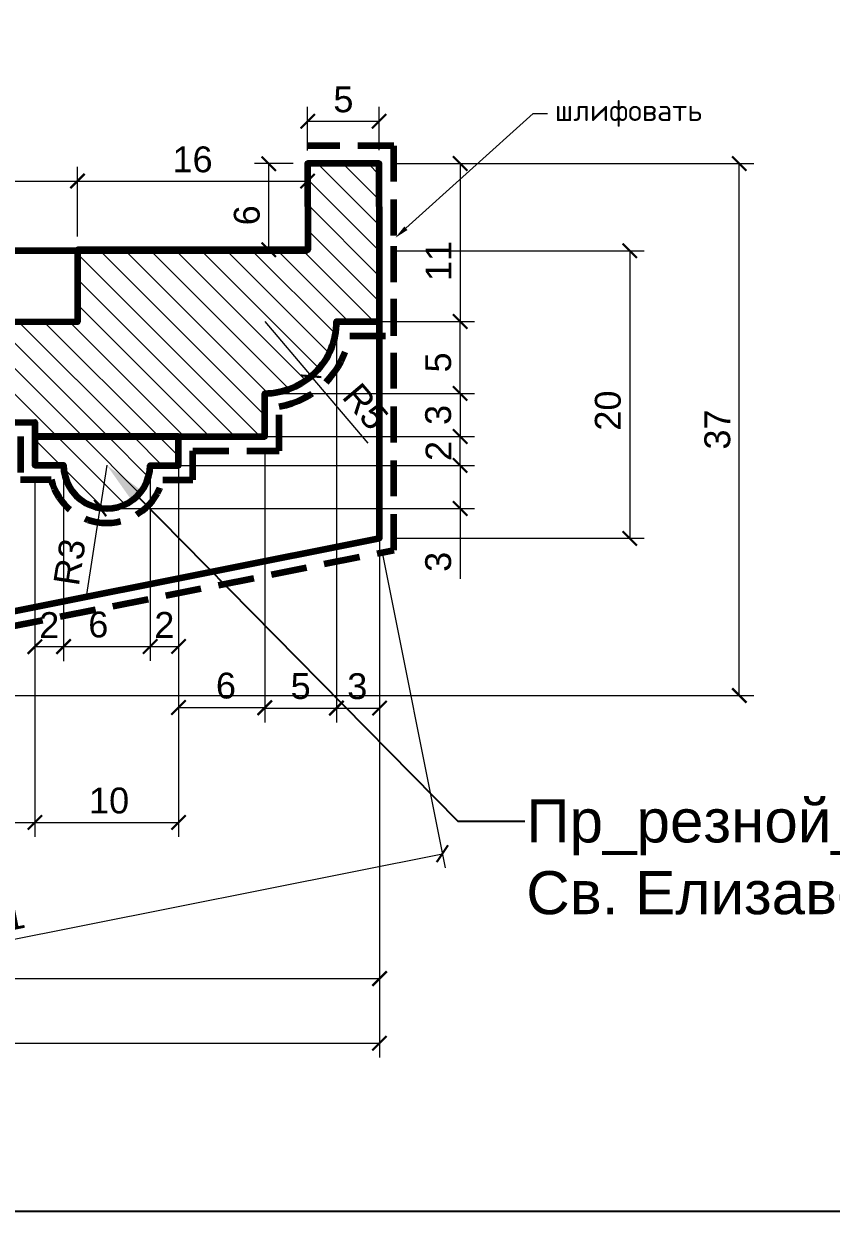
# Model space of a CAD drawing. Header units: millimetres. Extents: x 308 to 848, y -8105 to -7745.
# Drawn here: x 602.4 to 658.6, y -8105.1 to -8022.3 of the extents above; entities that cross this region are included whole.
import ezdxf
from ezdxf import colors
from ezdxf.entities.mleader import LeaderData, LeaderLine
from ezdxf.math import Vec2, Vec3

# ---------------------------------------------------------------- set-up
doc = ezdxf.new("R2010")
doc.units = ezdxf.units.MM
doc.linetypes.add('HIDDEN', pattern=[0.375, 0.25, -0.125])
doc.layers.add('Outside panel', color=7, linetype='Continuous', lineweight=18, true_color=0x7f5e57)
for name, color, linetype, lineweight in [('линия 15', 7, 'Continuous', 15), ('линия 50', 1, 'Continuous', 100), ('служебный слой РАЗМЕРЫ', 7, 'Continuous', 9)]:
    doc.layers.add(name, color=color, linetype=linetype, lineweight=lineweight)
doc.layers.add('размеры в модели', color=7, linetype='Continuous')
doc.styles.get("Standard").update_dxf_attribs({"font": 'arial.ttf'})
doc.styles.add('ЕСКД профили текст', font='isocpeur.ttf')
doc.dimstyles.new('M_1', dxfattribs={"dimtxt": 1.8, "dimasz": 1, "dimexe": 1, "dimexo": 1, "dimgap": 0.6, "dimtad": 1, "dimdec": 0, "dimdsep": 46, "dimtxsty": 'Standard', "dimblk": 'ARCHTICK', "dimcen": -5, "dimclrd": 7, "dimclre": 7, "dimclrt": 7, "dimadec": 0, "dimazin": 0, "dimtfac": 1, "dimtdec": 0, "dimtmove": 0, "dimatfit": 3, "dimfxl": 1, "dimtolj": 1, "dimtzin": 0, "dimlwd": 5, "dimlwe": 5, "dimarcsym": 0})
pattern_1 = [(135, (-304625.2295, 89512.2185), (-0.8838834765, -0.8838834765), [])]

# ---------------------------------------------------------------- blocks, each defined once
blk = doc.blocks.new('_ArchTick')
at = {"color": 0, "linetype": 'ByBlock', "const_width": 0.15}
blk.add_lwpolyline([(-0.5, -0.5), (0.5, 0.5)], dxfattribs=at)
blk = doc.blocks.new('*D53')
at = {"layer": 'Defpoints', "color": 0, "ltscale": 1000, "transparency": 16777216}
for p in [(627.166, -8032.087), (652.229, -8032.087), (552.798, -8069.132)]:
    blk.add_point(p, dxfattribs=at)
at = {"layer": 'линия 15', "color": 7, "lineweight": 5, "ltscale": 1000, "transparency": 16777216}
for p, q in [((628.166, -8032.087), (653.229, -8032.087)), ((652.229, -8069.132), (652.229, -8032.087)), ((553.798, -8069.132), (653.229, -8069.132))]:
    blk.add_line(p, q, dxfattribs=at)
for p, rotation in [((652.229, -8032.087), 90), ((652.229, -8069.132), 270)]:
    blk.add_blockref('_ArchTick', p, dxfattribs=dict(at, rotation=rotation))
at = {"layer": 'линия 15', "color": 7, "ltscale": 1000, "transparency": 16777216, "insert": (650.71, -8050.609), "char_height": 1.8, "attachment_point": 5, "rotation": 90}
blk.add_mtext('\\A1;37', dxfattribs=at)
blk = doc.blocks.new('*D47')
at = {"layer": 'Defpoints', "color": 0, "ltscale": 1000, "transparency": 16777216}
for p in [(619.468, -8032.091), (622.178, -8032.091), (622.182, -8038.091)]:
    blk.add_point(p, dxfattribs=at)
at = {"layer": 'размеры в модели', "color": 7, "lineweight": 5, "ltscale": 1000, "transparency": 16777216}
for p, q in [((621.178, -8032.091), (618.468, -8032.091)), ((619.468, -8038.091), (619.468, -8032.091)), ((621.182, -8038.091), (618.468, -8038.091))]:
    blk.add_line(p, q, dxfattribs=at)
for p, rotation in [((619.468, -8032.091), 90), ((619.468, -8038.091), 270)]:
    blk.add_blockref('_ArchTick', p, dxfattribs=dict(at, rotation=rotation))
at = {"layer": 'размеры в модели', "color": 7, "ltscale": 1000, "transparency": 16777216, "insert": (617.949, -8035.69), "char_height": 1.8, "attachment_point": 5, "rotation": 90}
blk.add_mtext('\\A1;6', dxfattribs=at)
blk = doc.blocks.new('*D41')
at = {"layer": 'Defpoints', "color": 0, "ltscale": 1000, "transparency": 16777216}
for p in [(613.19, -8051.098), (632.792, -8051.098), (613.191, -8053.107)]:
    blk.add_point(p, dxfattribs=at)
at = {"layer": 'размеры в модели', "color": 7, "lineweight": 5, "ltscale": 1000, "transparency": 16777216}
for p, q in [((614.19, -8051.098), (633.792, -8051.098)), ((632.792, -8053.107), (632.792, -8051.098)), ((614.191, -8053.107), (633.792, -8053.107))]:
    blk.add_line(p, q, dxfattribs=at)
for p, rotation in [((632.792, -8051.098), 90), ((632.792, -8053.107), 270)]:
    blk.add_blockref('_ArchTick', p, dxfattribs=dict(at, rotation=rotation))
at = {"layer": 'размеры в модели', "color": 7, "ltscale": 1000, "transparency": 16777216, "insert": (631.288, -8052.102), "char_height": 1.8, "attachment_point": 5, "rotation": 90}
blk.add_mtext('\\A1;2', dxfattribs=at)
blk = doc.blocks.new('*D40')
at = {"layer": 'Defpoints', "color": 0, "ltscale": 1000, "transparency": 16777216}
for p in [(619.186, -8043.093), (622.425, -8046.902)]:
    blk.add_point(p, dxfattribs=at)
at = {"layer": 'размеры в модели', "color": 7, "lineweight": 5, "ltscale": 1000, "transparency": 16777216}
for p in [(619.186, -8043.093), (626.387, -8051.562)]:
    blk.add_line(p, (622.425, -8046.902), dxfattribs=at)
at = {"layer": 'размеры в модели', "color": 7, "lineweight": 5, "ltscale": 1000, "transparency": 16777216, "rotation": 130.3702420222455}
blk.add_blockref('_ArchTick', (622.425, -8046.902), dxfattribs=at)
at = {"layer": 'размеры в модели', "color": 7, "ltscale": 1000, "transparency": 16777216, "insert": (626.208, -8049.012), "char_height": 1.8, "attachment_point": 5, "rotation": 310.37024}
blk.add_mtext('\\A1;R5', dxfattribs=at)
blk = doc.blocks.new('*D39')
at = {"layer": 'Defpoints', "color": 0, "ltscale": 1000, "transparency": 16777216}
for p in [(608.2, -8053.1), (607.736, -8056.078)]:
    blk.add_point(p, dxfattribs=at)
at = {"layer": 'размеры в модели', "color": 7, "lineweight": 5, "ltscale": 1000, "transparency": 16777216}
for p in [(608.2, -8053.1), (606.795, -8062.107)]:
    blk.add_line(p, (607.736, -8056.078), dxfattribs=at)
at = {"layer": 'размеры в модели', "color": 7, "lineweight": 5, "ltscale": 1000, "transparency": 16777216, "rotation": 81.1323785939248}
blk.add_blockref('_ArchTick', (607.736, -8056.078), dxfattribs=at)
at = {"layer": 'размеры в модели', "color": 7, "ltscale": 1000, "transparency": 16777216, "insert": (605.61, -8059.846), "char_height": 1.8, "attachment_point": 5, "rotation": 81.13238}
blk.add_mtext('\\A1;R3', dxfattribs=at)
blk = doc.blocks.new('*D33')
at = {"layer": 'Defpoints', "color": 0, "ltscale": 1000, "transparency": 16777216}
for p in [(624.186, -8043.089), (632.792, -8043.089), (619.19, -8048.093)]:
    blk.add_point(p, dxfattribs=at)
at = {"layer": 'размеры в модели', "color": 7, "lineweight": 5, "ltscale": 1000, "transparency": 16777216}
for p, q in [((625.186, -8043.089), (633.792, -8043.089)), ((632.792, -8048.093), (632.792, -8043.089)), ((620.19, -8048.093), (633.792, -8048.093))]:
    blk.add_line(p, q, dxfattribs=at)
for p, rotation in [((632.792, -8043.089), 90), ((632.792, -8048.093), 270)]:
    blk.add_blockref('_ArchTick', p, dxfattribs=dict(at, rotation=rotation))
at = {"layer": 'размеры в модели', "color": 7, "ltscale": 1000, "transparency": 16777216, "insert": (631.276, -8045.937), "char_height": 1.8, "attachment_point": 5, "rotation": 90}
blk.add_mtext('\\A1;5', dxfattribs=at)
blk = doc.blocks.new('*D32')
at = {"layer": 'Defpoints', "color": 0, "ltscale": 1000, "transparency": 16777216}
for p in [(619.19, -8048.093), (619.193, -8051.093), (632.792, -8051.093)]:
    blk.add_point(p, dxfattribs=at)
at = {"layer": 'размеры в модели', "color": 7, "lineweight": 5, "ltscale": 1000, "transparency": 16777216}
for p, q in [((620.19, -8048.093), (633.792, -8048.093)), ((632.792, -8048.093), (632.792, -8051.093)), ((620.193, -8051.093), (633.792, -8051.093))]:
    blk.add_line(p, q, dxfattribs=at)
for p, rotation in [((632.792, -8048.093), 90), ((632.792, -8051.093), 270)]:
    blk.add_blockref('_ArchTick', p, dxfattribs=dict(at, rotation=rotation))
at = {"layer": 'размеры в модели', "color": 7, "ltscale": 1000, "transparency": 16777216, "insert": (631.272, -8049.593), "char_height": 1.8, "attachment_point": 5, "rotation": 90}
blk.add_mtext('\\A1;3', dxfattribs=at)
blk = doc.blocks.new('*D30')
at = {"layer": 'Defpoints', "color": 0, "ltscale": 1000, "transparency": 16777216}
for p in [(611.214, -8053.104), (632.792, -8053.104), (608.196, -8056.114)]:
    blk.add_point(p, dxfattribs=at)
at = {"layer": 'размеры в модели', "color": 7, "lineweight": 5, "ltscale": 1000, "transparency": 16777216}
for p, q in [((612.214, -8053.104), (633.792, -8053.104)), ((632.792, -8053.104), (632.792, -8056.114)), ((609.196, -8056.114), (633.792, -8056.114)), ((632.792, -8056.114), (632.792, -8061.015))]:
    blk.add_line(p, q, dxfattribs=at)
for p, rotation in [((632.792, -8053.104), 90), ((632.792, -8056.114), 270)]:
    blk.add_blockref('_ArchTick', p, dxfattribs=dict(at, rotation=rotation))
at = {"layer": 'размеры в модели', "color": 7, "ltscale": 1000, "transparency": 16777216, "insert": (631.272, -8059.826), "char_height": 1.8, "attachment_point": 5, "rotation": 90}
blk.add_mtext('\\A1;3', dxfattribs=at)
blk = doc.blocks.new('*D29')
at = {"layer": 'Defpoints', "color": 0, "ltscale": 1000, "transparency": 16777216}
for p in [(611.214, -8053.104), (613.19, -8053.104), (613.19, -8065.723)]:
    blk.add_point(p, dxfattribs=at)
at = {"layer": 'размеры в модели', "color": 7, "lineweight": 5, "ltscale": 1000, "transparency": 16777216}
for p, q in [((611.214, -8054.104), (611.214, -8066.723)), ((613.19, -8054.104), (613.19, -8066.723)), ((611.214, -8065.723), (613.19, -8065.723))]:
    blk.add_line(p, q, dxfattribs=at)
at = {"layer": 'размеры в модели', "color": 7, "lineweight": 5, "ltscale": 1000, "transparency": 16777216, "rotation": 180}
blk.add_blockref('_ArchTick', (611.214, -8065.723), dxfattribs=at)
at = {"layer": 'размеры в модели', "color": 7, "lineweight": 5, "ltscale": 1000, "transparency": 16777216}
blk.add_blockref('_ArchTick', (613.19, -8065.723), dxfattribs=at)
at = {"layer": 'размеры в модели', "color": 7, "ltscale": 1000, "transparency": 16777216, "insert": (612.202, -8064.219), "char_height": 1.8, "attachment_point": 5}
blk.add_mtext('\\A1;2', dxfattribs=at)
blk = doc.blocks.new('*D28')
at = {"layer": 'Defpoints', "color": 0, "ltscale": 1000, "transparency": 16777216}
for p in [(605.187, -8053.096), (611.214, -8053.104), (611.214, -8065.721)]:
    blk.add_point(p, dxfattribs=at)
at = {"layer": 'размеры в модели', "color": 7, "lineweight": 5, "ltscale": 1000, "transparency": 16777216}
for p, q in [((605.187, -8054.096), (605.187, -8066.721)), ((611.214, -8054.104), (611.214, -8066.721)), ((605.187, -8065.721), (611.214, -8065.721))]:
    blk.add_line(p, q, dxfattribs=at)
at = {"layer": 'размеры в модели', "color": 7, "lineweight": 5, "ltscale": 1000, "transparency": 16777216, "rotation": 180}
blk.add_blockref('_ArchTick', (605.187, -8065.721), dxfattribs=at)
at = {"layer": 'размеры в модели', "color": 7, "lineweight": 5, "ltscale": 1000, "transparency": 16777216}
blk.add_blockref('_ArchTick', (611.214, -8065.721), dxfattribs=at)
at = {"layer": 'размеры в модели', "color": 7, "ltscale": 1000, "transparency": 16777216, "insert": (607.605, -8064.202), "char_height": 1.8, "attachment_point": 5}
blk.add_mtext('\\A1;6', dxfattribs=at)
blk = doc.blocks.new('*D27')
at = {"layer": 'Defpoints', "color": 0, "ltscale": 1000, "transparency": 16777216}
for p in [(603.187, -8053.119), (605.187, -8053.155), (605.187, -8065.732)]:
    blk.add_point(p, dxfattribs=at)
at = {"layer": 'размеры в модели', "color": 7, "lineweight": 5, "ltscale": 1000, "transparency": 16777216}
for p, q in [((603.187, -8054.119), (603.187, -8066.732)), ((605.187, -8054.155), (605.187, -8066.732)), ((603.187, -8065.732), (605.187, -8065.732))]:
    blk.add_line(p, q, dxfattribs=at)
at = {"layer": 'размеры в модели', "color": 7, "lineweight": 5, "ltscale": 1000, "transparency": 16777216, "rotation": 180}
blk.add_blockref('_ArchTick', (603.187, -8065.732), dxfattribs=at)
at = {"layer": 'размеры в модели', "color": 7, "lineweight": 5, "ltscale": 1000, "transparency": 16777216}
blk.add_blockref('_ArchTick', (605.187, -8065.732), dxfattribs=at)
at = {"layer": 'размеры в модели', "color": 7, "ltscale": 1000, "transparency": 16777216, "insert": (604.187, -8064.229), "char_height": 1.8, "attachment_point": 5}
blk.add_mtext('\\A1;2', dxfattribs=at)
blk = doc.blocks.new('*D26')
at = {"layer": 'Defpoints', "color": 0, "ltscale": 1000, "transparency": 16777216}
for p in [(624.186, -8043.089), (627.186, -8043.087), (627.186, -8070.017)]:
    blk.add_point(p, dxfattribs=at)
at = {"layer": 'размеры в модели', "color": 7, "lineweight": 5, "ltscale": 1000, "transparency": 16777216}
for p, q in [((624.186, -8044.089), (624.186, -8071.017)), ((627.186, -8044.087), (627.186, -8071.017)), ((624.186, -8070.017), (627.186, -8070.017))]:
    blk.add_line(p, q, dxfattribs=at)
at = {"layer": 'размеры в модели', "color": 7, "lineweight": 5, "ltscale": 1000, "transparency": 16777216, "rotation": 180}
blk.add_blockref('_ArchTick', (624.186, -8070.017), dxfattribs=at)
at = {"layer": 'размеры в модели', "color": 7, "lineweight": 5, "ltscale": 1000, "transparency": 16777216}
blk.add_blockref('_ArchTick', (627.186, -8070.017), dxfattribs=at)
at = {"layer": 'размеры в модели', "color": 7, "ltscale": 1000, "transparency": 16777216, "insert": (625.633, -8068.497), "char_height": 1.8, "attachment_point": 5}
blk.add_mtext('\\A1;3', dxfattribs=at)
blk = doc.blocks.new('*D25')
at = {"layer": 'Defpoints', "color": 0, "ltscale": 1000, "transparency": 16777216}
for p in [(624.186, -8043.089), (619.193, -8051.093), (624.186, -8070.005)]:
    blk.add_point(p, dxfattribs=at)
at = {"layer": 'размеры в модели', "color": 7, "lineweight": 5, "ltscale": 1000, "transparency": 16777216}
for p, q in [((624.186, -8044.089), (624.186, -8071.005)), ((619.193, -8052.093), (619.193, -8071.005)), ((619.193, -8070.005), (624.186, -8070.005))]:
    blk.add_line(p, q, dxfattribs=at)
at = {"layer": 'размеры в модели', "color": 7, "lineweight": 5, "ltscale": 1000, "transparency": 16777216, "rotation": 180}
blk.add_blockref('_ArchTick', (619.193, -8070.005), dxfattribs=at)
at = {"layer": 'размеры в модели', "color": 7, "lineweight": 5, "ltscale": 1000, "transparency": 16777216}
blk.add_blockref('_ArchTick', (624.186, -8070.005), dxfattribs=at)
at = {"layer": 'размеры в модели', "color": 7, "ltscale": 1000, "transparency": 16777216, "insert": (621.69, -8068.49), "char_height": 1.8, "attachment_point": 5}
blk.add_mtext('\\A1;5', dxfattribs=at)
blk = doc.blocks.new('*D24')
at = {"layer": 'Defpoints', "color": 0, "ltscale": 1000, "transparency": 16777216}
for p in [(613.19, -8051.098), (619.193, -8051.093), (619.193, -8069.974)]:
    blk.add_point(p, dxfattribs=at)
at = {"layer": 'размеры в модели', "color": 7, "lineweight": 5, "ltscale": 1000, "transparency": 16777216}
for p, q in [((613.19, -8052.098), (613.19, -8070.974)), ((619.193, -8052.093), (619.193, -8070.974)), ((613.19, -8069.974), (619.193, -8069.974))]:
    blk.add_line(p, q, dxfattribs=at)
at = {"layer": 'размеры в модели', "color": 7, "lineweight": 5, "ltscale": 1000, "transparency": 16777216, "rotation": 180}
blk.add_blockref('_ArchTick', (613.19, -8069.974), dxfattribs=at)
at = {"layer": 'размеры в модели', "color": 7, "lineweight": 5, "ltscale": 1000, "transparency": 16777216}
blk.add_blockref('_ArchTick', (619.193, -8069.974), dxfattribs=at)
at = {"layer": 'размеры в модели', "color": 7, "ltscale": 1000, "transparency": 16777216, "insert": (616.489, -8068.455), "char_height": 1.8, "attachment_point": 5}
blk.add_mtext('\\A1;6', dxfattribs=at)
blk = doc.blocks.new('*D23')
at = {"layer": 'Defpoints', "color": 0, "ltscale": 1000, "transparency": 16777216}
for p in [(603.187, -8053.119), (613.191, -8053.107), (613.191, -8077.978)]:
    blk.add_point(p, dxfattribs=at)
at = {"layer": 'размеры в модели', "color": 7, "lineweight": 5, "ltscale": 1000, "transparency": 16777216}
for p, q in [((603.187, -8054.119), (603.187, -8078.978)), ((613.191, -8054.107), (613.191, -8078.978)), ((603.187, -8077.978), (613.191, -8077.978))]:
    blk.add_line(p, q, dxfattribs=at)
at = {"layer": 'размеры в модели', "color": 7, "lineweight": 5, "ltscale": 1000, "transparency": 16777216, "rotation": 180}
blk.add_blockref('_ArchTick', (603.187, -8077.978), dxfattribs=at)
at = {"layer": 'размеры в модели', "color": 7, "lineweight": 5, "ltscale": 1000, "transparency": 16777216}
blk.add_blockref('_ArchTick', (613.191, -8077.978), dxfattribs=at)
at = {"layer": 'размеры в модели', "color": 7, "ltscale": 1000, "transparency": 16777216, "insert": (608.353, -8076.459), "char_height": 1.8, "attachment_point": 5}
blk.add_mtext('\\A1;10', dxfattribs=at)
blk = doc.blocks.new('*D22')
at = {"layer": 'Defpoints', "color": 0, "ltscale": 1000, "transparency": 16777216}
for p in [(597.194, -8053.11), (603.187, -8053.119), (603.187, -8077.978)]:
    blk.add_point(p, dxfattribs=at)
at = {"layer": 'размеры в модели', "color": 7, "lineweight": 5, "ltscale": 1000, "transparency": 16777216}
for p, q in [((597.194, -8054.11), (597.194, -8078.978)), ((603.187, -8054.119), (603.187, -8078.978)), ((597.194, -8077.978), (603.187, -8077.978))]:
    blk.add_line(p, q, dxfattribs=at)
at = {"layer": 'размеры в модели', "color": 7, "lineweight": 5, "ltscale": 1000, "transparency": 16777216, "rotation": 180}
blk.add_blockref('_ArchTick', (597.194, -8077.978), dxfattribs=at)
at = {"layer": 'размеры в модели', "color": 7, "lineweight": 5, "ltscale": 1000, "transparency": 16777216}
blk.add_blockref('_ArchTick', (603.187, -8077.978), dxfattribs=at)
at = {"layer": 'размеры в модели', "color": 7, "ltscale": 1000, "transparency": 16777216, "insert": (600.641, -8076.459), "char_height": 1.8, "attachment_point": 5}
blk.add_mtext('\\A1;6', dxfattribs=at)
blk = doc.blocks.new('*D15')
at = {"layer": 'Defpoints', "color": 0, "ltscale": 1000, "transparency": 16777216}
for p in [(627.186, -8043.164), (527.172, -8065.166), (627.186, -8088.85)]:
    blk.add_point(p, dxfattribs=at)
at = {"layer": 'размеры в модели', "color": 7, "lineweight": 5, "ltscale": 1000, "transparency": 16777216}
for p, q in [((627.186, -8044.164), (627.186, -8089.85)), ((527.172, -8066.166), (527.172, -8089.85)), ((527.172, -8088.85), (627.186, -8088.85))]:
    blk.add_line(p, q, dxfattribs=at)
at = {"layer": 'размеры в модели', "color": 7, "lineweight": 5, "ltscale": 1000, "transparency": 16777216, "rotation": 180}
blk.add_blockref('_ArchTick', (527.172, -8088.85), dxfattribs=at)
at = {"layer": 'размеры в модели', "color": 7, "lineweight": 5, "ltscale": 1000, "transparency": 16777216}
blk.add_blockref('_ArchTick', (627.186, -8088.85), dxfattribs=at)
at = {"layer": 'размеры в модели', "color": 7, "ltscale": 1000, "transparency": 16777216, "insert": (570.901, -8087.331), "char_height": 1.8, "attachment_point": 5}
blk.add_mtext('\\A1;100', dxfattribs=at)
blk = doc.blocks.new('*D11')
at = {"layer": 'Defpoints', "color": 0, "ltscale": 1000, "transparency": 16777216}
for p in [(627.166, -8032.087), (627.186, -8043.087), (632.792, -8043.087)]:
    blk.add_point(p, dxfattribs=at)
at = {"layer": 'размеры в модели', "color": 7, "lineweight": 5, "ltscale": 1000, "transparency": 16777216}
for p, q in [((628.166, -8032.087), (633.792, -8032.087)), ((632.792, -8032.087), (632.792, -8043.087)), ((628.186, -8043.087), (633.792, -8043.087))]:
    blk.add_line(p, q, dxfattribs=at)
for p, rotation in [((632.792, -8032.087), 90), ((632.792, -8043.087), 270)]:
    blk.add_blockref('_ArchTick', p, dxfattribs=dict(at, rotation=rotation))
at = {"layer": 'размеры в модели', "color": 7, "ltscale": 1000, "transparency": 16777216, "insert": (631.288, -8038.872), "char_height": 1.8, "attachment_point": 5, "rotation": 90}
blk.add_mtext('\\A1;11', dxfattribs=at)
blk = doc.blocks.new('*D10')
at = {"layer": 'Defpoints', "color": 0, "ltscale": 1000, "transparency": 16777216}
for p in [(627.155, -8029.14), (622.178, -8032.168), (627.155, -8032.164)]:
    blk.add_point(p, dxfattribs=at)
at = {"layer": 'размеры в модели', "color": 7, "lineweight": 5, "ltscale": 1000, "transparency": 16777216}
for p, q in [((622.178, -8031.168), (622.178, -8028.14)), ((627.155, -8031.164), (627.155, -8028.14)), ((622.178, -8029.14), (627.155, -8029.14))]:
    blk.add_line(p, q, dxfattribs=at)
at = {"layer": 'размеры в модели', "color": 7, "lineweight": 5, "ltscale": 1000, "transparency": 16777216, "rotation": 180}
blk.add_blockref('_ArchTick', (622.178, -8029.14), dxfattribs=at)
at = {"layer": 'размеры в модели', "color": 7, "lineweight": 5, "ltscale": 1000, "transparency": 16777216}
blk.add_blockref('_ArchTick', (627.155, -8029.14), dxfattribs=at)
at = {"layer": 'размеры в модели', "color": 7, "ltscale": 1000, "transparency": 16777216, "insert": (624.666, -8027.625), "char_height": 1.8, "attachment_point": 5}
blk.add_mtext('\\A1;5', dxfattribs=at)
blk = doc.blocks.new('*D9')
at = {"layer": 'Defpoints', "color": 0, "ltscale": 1000, "transparency": 16777216}
for p in [(627.171, -8058.187), (567.171, -8070.164), (631.555, -8080.151)]:
    blk.add_point(p, dxfattribs=at)
at = {"layer": 'размеры в модели', "color": 7, "lineweight": 5, "ltscale": 1000, "transparency": 16777216}
for p, q in [((627.367, -8059.167), (631.751, -8081.131)), ((567.367, -8071.145), (571.751, -8093.109)), ((571.555, -8092.128), (631.555, -8080.151))]:
    blk.add_line(p, q, dxfattribs=at)
for p, rotation in [((631.555, -8080.151), 11.28891759252202), ((571.555, -8092.128), 191.288917592522)]:
    blk.add_blockref('_ArchTick', p, dxfattribs=dict(at, rotation=rotation))
at = {"layer": 'размеры в модели', "color": 7, "ltscale": 1000, "transparency": 16777216, "insert": (601.065, -8084.688), "char_height": 1.8, "attachment_point": 5, "rotation": 11.28892}
blk.add_mtext('\\A1;61', dxfattribs=at)
blk = doc.blocks.new('*D8')
at = {"layer": 'Defpoints', "color": 0, "ltscale": 1000, "transparency": 16777216}
for p in [(627.171, -8058.187), (567.171, -8075.164), (627.171, -8093.352)]:
    blk.add_point(p, dxfattribs=at)
at = {"layer": 'размеры в модели', "color": 7, "lineweight": 5, "ltscale": 1000, "transparency": 16777216}
for p, q in [((627.171, -8059.187), (627.171, -8094.352)), ((567.171, -8076.164), (567.171, -8094.352)), ((567.171, -8093.352), (627.171, -8093.352))]:
    blk.add_line(p, q, dxfattribs=at)
at = {"layer": 'размеры в модели', "color": 7, "lineweight": 5, "ltscale": 1000, "transparency": 16777216, "rotation": 180}
blk.add_blockref('_ArchTick', (567.171, -8093.352), dxfattribs=at)
at = {"layer": 'размеры в модели', "color": 7, "lineweight": 5, "ltscale": 1000, "transparency": 16777216}
blk.add_blockref('_ArchTick', (627.171, -8093.352), dxfattribs=at)
at = {"layer": 'размеры в модели', "color": 7, "ltscale": 1000, "transparency": 16777216, "insert": (597.764, -8091.833), "char_height": 1.8, "attachment_point": 5}
blk.add_mtext('\\A1;60', dxfattribs=at)
blk = doc.blocks.new('*D7')
at = {"layer": 'Defpoints', "color": 0, "ltscale": 1000, "transparency": 16777216}
for p in [(627.182, -8038.164), (627.171, -8058.187), (644.603, -8058.187)]:
    blk.add_point(p, dxfattribs=at)
at = {"layer": 'размеры в модели', "color": 7, "lineweight": 5, "ltscale": 1000, "transparency": 16777216}
for p, q in [((628.182, -8038.164), (645.603, -8038.164)), ((644.603, -8038.164), (644.603, -8058.187)), ((628.171, -8058.187), (645.603, -8058.187))]:
    blk.add_line(p, q, dxfattribs=at)
for p, rotation in [((644.603, -8038.164), 90), ((644.603, -8058.187), 270)]:
    blk.add_blockref('_ArchTick', p, dxfattribs=dict(at, rotation=rotation))
at = {"layer": 'размеры в модели', "color": 7, "ltscale": 1000, "transparency": 16777216, "insert": (643.084, -8049.29), "char_height": 1.8, "attachment_point": 5, "rotation": 90}
blk.add_mtext('\\A1;20', dxfattribs=at)

msp = doc.modelspace()

# ---------------------------------------------------------------- hatches: boundary and pattern name
at = {"layer": 'Outside panel', "ltscale": 1000}
h = msp.add_hatch(dxfattribs=at)
h.set_pattern_fill('ANSI31', color=256, scale=10, angle=90)
h.set_pattern_definition(pattern_1)
edge = h.paths.add_edge_path()
edge.add_line((530.151, -8038.164), (530.155, -8043.164))
edge.add_line((530.155, -8043.164), (527.155, -8043.166))
edge.add_line((527.155, -8043.166), (527.172, -8065.166))
edge.add_line((527.172, -8065.166), (542.172, -8065.154))
edge.add_line((542.172, -8065.154), (542.17, -8062.154))
edge.add_line((542.17, -8062.154), (546.258, -8062.151))
edge.add_arc((552.798, -8062.578), 6.554, 176.26178, 329.0777)
edge.add_arc((568.327, -8070.108), 10.746, 83.95163, 157.21188, ccw=False)
edge.add_line((569.459, -8059.422), (569.457, -8056.422))
edge.add_line((569.457, -8056.422), (572.457, -8056.42))
edge.add_arc((577.327, -8056.416), 4.87, 180.04568, 360.04568)
edge.add_line((582.197, -8056.412), (582.194, -8053.122))
edge.add_line((582.194, -8053.122), (597.194, -8053.11))
edge.add_line((597.194, -8053.11), (597.192, -8050.11))
edge.add_line((597.192, -8050.11), (603.192, -8050.106))
edge.add_line((603.192, -8050.106), (603.193, -8051.106))
edge.add_line((603.193, -8051.106), (619.193, -8051.093))
edge.add_line((619.193, -8051.093), (619.19, -8048.093))
edge.add_arc((619.186, -8043.093), 5, 270.04568, 360.04568)
edge.add_line((624.186, -8043.089), (627.186, -8043.087))
edge.add_line((627.186, -8043.087), (627.182, -8038.087))
edge.add_line((627.182, -8038.087), (627.171, -8038.087))
edge.add_line((627.171, -8038.087), (627.166, -8032.087))
edge.add_line((627.166, -8032.087), (622.178, -8032.091))
edge.add_line((622.178, -8032.091), (622.182, -8038.091))
edge.add_line((622.182, -8038.091), (606.151, -8038.103))
edge.add_line((606.151, -8038.103), (606.155, -8043.103))
edge.add_line((606.155, -8043.103), (543.155, -8043.154))
edge.add_line((543.155, -8043.154), (543.151, -8038.154))
edge.add_line((543.151, -8038.154), (530.151, -8038.164))
h = msp.add_hatch(dxfattribs=at)
h.set_pattern_fill('ANSI31', color=256, scale=10, angle=90)
h.set_pattern_definition(pattern_1)
edge = h.paths.add_edge_path()
edge.add_line((603.19, -8051.106), (603.187, -8053.093))
edge.add_line((603.187, -8053.093), (605.187, -8053.096))
edge.add_arc((608.2, -8053.1), 3.014, 179.91727, 359.91727)
edge.add_line((611.214, -8053.104), (613.191, -8053.107))
edge.add_line((613.191, -8053.107), (613.19, -8051.098))
edge.add_line((613.19, -8051.098), (603.19, -8051.106))

# ---------------------------------------------------------------- linework, layer by layer
at = {"color": 6, "ltscale": 1000}
msp.add_lwpolyline([(308.282, -8105.055), (848.282, -8105.055), (848.282, -7745.055), (308.282, -7745.055)], close=True, dxfattribs=at)
at = {"layer": 'линия 50', "color": 1, "linetype": 'HIDDEN', "ltscale": 10, "true_color": 0xff0909}
msp.add_line((628.166, -8030.84), (622.178, -8030.84), dxfattribs=at)
for points in [[(614.19, -8052.097), (620.194, -8052.092), (620.191, -8049.008, 0.319198), (625.103, -8044.088), (628.187, -8044.086), (628.182, -8037.086), (628.17, -8037.086), (628.166, -8030.84)], [(521.171, -8038.164), (521.171, -8070.265, -0.537735), (527.07, -8076.164), (568.171, -8076.164), (568.171, -8070.984), (628.171, -8059.007), (628.171, -8038.164)], [(602.19, -8051.106), (602.185, -8054.091), (604.312, -8054.094, 0.775296), (612.086, -8054.106), (614.192, -8054.109), (614.19, -8052.097)]]:
    msp.add_lwpolyline(points, format="xyb", dxfattribs=at)
at = {"layer": 'линия 50', "color": 7}
for points in [[(546.258, -8062.151, 0.787035), (558.42, -8065.946, -0.33101), (569.459, -8059.422), (569.457, -8056.422), (572.457, -8056.42, 1), (582.197, -8056.412), (582.194, -8053.122), (597.194, -8053.11), (597.192, -8050.11), (603.192, -8050.106), (603.193, -8051.106), (619.193, -8051.093), (619.19, -8048.093, 0.414214), (624.186, -8043.089), (627.186, -8043.087), (627.182, -8038.087), (627.171, -8038.087), (627.166, -8032.087), (622.178, -8032.091), (622.182, -8038.091), (606.151, -8038.103), (606.155, -8043.103), (543.155, -8043.154)], [(622.178, -8038.164), (522.171, -8038.164), (522.171, -8069.164, -0.414214), (528.171, -8075.164), (567.171, -8075.164), (567.171, -8070.164), (627.171, -8058.187), (627.171, -8038.164)]]:
    msp.add_lwpolyline(points, format="xyb", dxfattribs=at)
msp.add_lwpolyline([(603.19, -8051.106), (603.187, -8053.093), (605.187, -8053.096, 1), (611.214, -8053.104), (613.191, -8053.107), (613.19, -8051.098)], format="xyb", close=True, dxfattribs=at)

# ---------------------------------------------------------------- dimensions: what is measured, and where the dimension line sits
at = {"layer": 'линия 15', "color": 7, "ltscale": 1000}
for base, p1, p2 in [((606.151, -8033.305), (543.151, -8038.164), (606.151, -8038.164)), ((622.178, -8033.305), (606.151, -8038.164), (622.178, -8032.091))]:
    msp.add_linear_dim(base=base, p1=p1, p2=p2, dimstyle='M_1', dxfattribs=at).render()
dim = msp.add_linear_dim(base=(652.229, -8032.087), p1=(552.798, -8069.132), p2=(627.166, -8032.087), angle=90, dimstyle='M_1', dxfattribs=at)
dim.commit()
dim.dimension.update_dxf_attribs({"geometry": '*D53', "text_midpoint": (652.229, -8050.609), "dimtype": 128})
at = {"layer": 'размеры в модели', "color": 5, "ltscale": 1000}
for base, p1, p2, picture, middle in [((627.155, -8029.14), (622.178, -8032.168), (627.155, -8032.164), '*D10', (624.666, -8029.14)), ((627.186, -8088.85), (527.172, -8065.166), (627.186, -8043.164), '*D15', (570.901, -8088.85)), ((624.186, -8070.005), (619.193, -8051.093), (624.186, -8043.089), '*D25', (621.69, -8070.005)), ((627.186, -8070.017), (624.186, -8043.089), (627.186, -8043.087), '*D26', (625.633, -8070.017)), ((619.193, -8069.974), (613.19, -8051.098), (619.193, -8051.093), '*D24', (616.489, -8069.974)), ((603.187, -8077.978), (597.194, -8053.11), (603.187, -8053.119), '*D22', (600.641, -8077.978)), ((613.191, -8077.978), (603.187, -8053.119), (613.191, -8053.107), '*D23', (608.353, -8077.978)), ((605.187, -8065.732), (603.187, -8053.119), (605.187, -8053.155), '*D27', (604.187, -8065.732)), ((611.214, -8065.721), (605.187, -8053.096), (611.214, -8053.104), '*D28', (607.605, -8065.721)), ((613.19, -8065.723), (611.214, -8053.104), (613.19, -8053.104), '*D29', (612.202, -8065.723)), ((627.171, -8093.352), (567.171, -8075.164), (627.171, -8058.187), '*D8', (597.764, -8093.352))]:
    dim = msp.add_linear_dim(base=base, p1=p1, p2=p2, dimstyle='M_1', dxfattribs=at)
    dim.commit()
    dim.dimension.update_dxf_attribs({"geometry": picture, "text_midpoint": middle, "dimtype": 128})
for base, p1, p2, angle, picture, middle, dimtype in [((619.468, -8032.091), (622.182, -8038.091), (622.178, -8032.091), 90, '*D47', (619.468, -8035.69), 128), ((632.792, -8043.087), (627.166, -8032.087), (627.186, -8043.087), 90, '*D11', (632.792, -8038.872), 128), ((644.603, -8058.187), (627.182, -8038.164), (627.171, -8058.187), 90, '*D7', (644.603, -8049.29), 128), ((632.792, -8043.089), (619.19, -8048.093), (624.186, -8043.089), 90, '*D33', (632.792, -8045.937), 128), ((632.792, -8051.093), (619.19, -8048.093), (619.193, -8051.093), 90, '*D32', (632.792, -8049.593), 128), ((632.792, -8051.098), (613.191, -8053.107), (613.19, -8051.098), 90, '*D41', (632.792, -8052.102), 128), ((632.792, -8053.104), (608.196, -8056.114), (611.214, -8053.104), 90, '*D30', (632.792, -8059.826), 128), ((631.555, -8080.151), (567.171, -8070.164), (627.171, -8058.187), 11.28892, '*D9', (601.363, -8086.178), 129)]:
    dim = msp.add_linear_dim(base=base, p1=p1, p2=p2, angle=angle, dimstyle='M_1', dxfattribs=at)
    dim.commit()
    dim.dimension.update_dxf_attribs({"geometry": picture, "text_midpoint": middle, "dimtype": dimtype})
for center, mpoint, picture, middle in [((619.186, -8043.093), (622.425, -8046.902), '*D40', (626.208, -8049.012)), ((608.2, -8053.1), (607.736, -8056.078), '*D39', (605.61, -8059.846))]:
    dim = msp.add_radius_dim(center=center, mpoint=mpoint, dimstyle='M_1', dxfattribs=at)
    dim.commit()
    dim.dimension.update_dxf_attribs({"geometry": picture, "text_midpoint": middle})

# ---------------------------------------------------------------- leaders
at = {"color": 7, "ltscale": 1000}
ml = msp.add_multileader_mtext('Standard', dxfattribs=at)
ml.set_content('\\A1;Пр_резной_спец _№2246/89/4\\PСв. Елизавета ', color=7)
ml.set_leader_properties()
ml.build(insert=Vec2(0, 0))
ml.multileader.update_dxf_attribs({"text_right_attachment_type": 6, "dogleg_length": 0.36, "arrow_head_size": 3})
ctx = ml.context
ctx.base_point, ctx.char_height, ctx.arrow_head_size, ctx.landing_gap_size, ctx.plane_origin = Vec3(637.309, -8077.892), 3, 3, 0.09, Vec3(554.276, -8100.96)
ctx.right_attachment = 6
notes = []
notes.append((ctx, [(1, (1, 1, 0), (632.633, -8077.892), (1, 0), 4.676, [(0, [(608.2, -8053.1)], 0, [])])]))
ctx.mtext.insert, ctx.mtext.flow_direction = Vec3(637.399, -8076.366), 5
at = {"layer": 'служебный слой РАЗМЕРЫ'}
ml = msp.add_multileader_mtext('Standard', dxfattribs=at)
ml.set_content('\\A1;шлифовать', color=256, style='ЕСКД профили текст')
ml.set_leader_properties(color=256, linetype='ByLayer', lineweight=-1)
ml.build(insert=Vec2(0, 0))
ml.multileader.update_dxf_attribs({"dogleg_length": 1, "arrow_head_size": 1})
ctx = ml.context
ctx.base_point, ctx.char_height, ctx.arrow_head_size, ctx.landing_gap_size, ctx.plane_origin = Vec3(638.878, -8028.598), 1.5, 1, 0.5, Vec3(652.354, -8002.429)
notes.append((ctx, [(1, (1, 1, 0), (637.878, -8028.598), (1, 0), 1, [(0, [(628.278, -8037.26)], 0, [])])]))
ctx.mtext.insert, ctx.mtext.flow_direction = Vec3(639.378, -8027.623), 5
for ctx, leaders in notes:
    for number, flags, end, landing, length, lines in leaders:
        leader = LeaderData()
        leader.index, (leader.has_last_leader_line, leader.has_dogleg_vector, leader.attachment_direction) = number, flags
        leader.last_leader_point, leader.dogleg_vector, leader.dogleg_length = Vec3(end), Vec3(landing), length
        for number, points, colour, breaks in lines:
            line = LeaderLine()
            line.index, line.vertices, line.color, line.breaks = number, Vec3.list(points), colors.encode_raw_color(colour), breaks
            leader.lines.append(line)
        ctx.leaders.append(leader)

doc.saveas('drawing.dxf')
